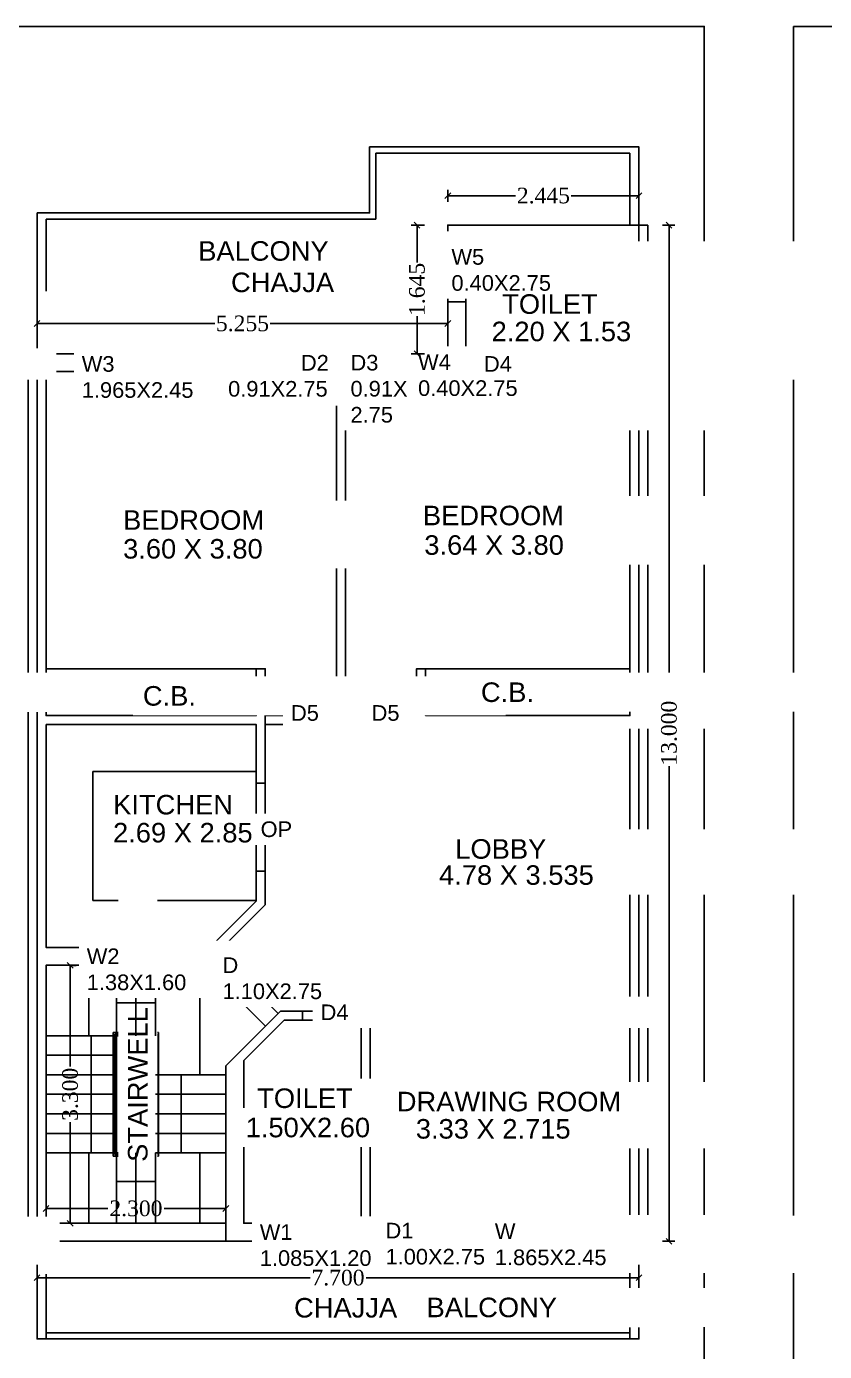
# Model space of a CAD drawing. Header units: metres. Extents: x 180 to 389, y -165 to 195.
# Drawn here: x 221.13 to 231.34, y -153.81 to -136.86 of the extents above; entities that cross this region are included whole.
import ezdxf

# ---------------------------------------------------------------- set-up
doc = ezdxf.new("R2010")
doc.units = ezdxf.units.M
doc.header["$LTSCALE"] = 2
doc.header["$MEASUREMENT"] = 0
doc.linetypes.add('ACAD_ISO02W100', pattern=[15, 12, -3])
for name, color, linetype in [('_ArchProj', 21, 'Continuous'), ('_Balcony', 25, 'Continuous'), ('_CB', 40, 'Continuous'), ('_CoverageProposed', 215, 'Continuous'), ('_Dimension', 87, 'Continuous'), ('_Door', 114, 'Continuous'), ('_Floor', 153, 'Continuous'), ('_ResiFAR', 190, 'Continuous'), ('_Room', 72, 'Continuous'), ('_RoomDimensions', 193, 'Continuous'), ('_StaircaseLanding', 210, 'Continuous'), ('_StaircaseWell', 140, 'Continuous'), ('_StairFlight', 105, 'Continuous'), ('_Stairs', 120, 'Continuous'), ('_Window', 115, 'Continuous')]:
    doc.layers.add(name, color=color, linetype=linetype)
doc.styles.add('DRAWING', font='times.ttf', dxfattribs={"height": 0.2})
doc.styles.get("Standard").update_dxf_attribs({"font": 'arial.ttf'})
doc.dimstyles.new('DRAWING', dxfattribs={"dimtxt": 0.2, "dimasz": 0.076, "dimexe": 0.076, "dimexo": 0.3, "dimgap": 0.037, "dimtad": 0, "dimdec": 3, "dimzin": 0, "dimdsep": 46, "dimtxsty": 'DRAWING', "dimblk": 'ARCHTICK', "dimtsz": 0.037, "dimcen": 0.09, "dimclre": 256, "dimclrt": 256, "dimadec": 0, "dimazin": 0, "dimtfac": 1, "dimtdec": 3, "dimtix": 1, "dimtofl": 0, "dimtmove": 2, "dimatfit": 3, "dimfxl": 1, "dimtolj": 1, "dimtzin": 0, "dimarcsym": 0})

# ---------------------------------------------------------------- blocks, each defined once
blk = doc.blocks.new('*D582')
at = {"layer": '_Dimension', "color": 0, "linetype": 'ByBlock', "lineweight": -2, "ltscale": 0.01}
for p, q in [((226.554, -138.983), (226.48, -139.057)), ((228.925, -139.057), (228.999, -138.983)), ((226.517, -139.02), (227.383, -139.02)), ((228.962, -139.02), (228.096, -139.02))]:
    blk.add_line(p, q, dxfattribs=at)
at = {"layer": '_Dimension', "linetype": 'ByBlock', "lineweight": -2, "ltscale": 0.01}
for p, q in [((226.517, -139.097), (226.517, -138.944)), ((228.962, -139.097), (228.962, -138.944))]:
    blk.add_line(p, q, dxfattribs=at)
at = {"layer": 'Defpoints', "color": 0, "ltscale": 0.01}
for p in [(228.962, -139.02), (226.517, -139.397), (228.962, -139.397)]:
    blk.add_point(p, dxfattribs=at)
at = {"layer": '_Dimension', "ltscale": 0.01, "insert": (227.74, -139.02), "char_height": 0.2, "attachment_point": 5, "style": 'DRAWING'}
blk.add_mtext('\\A1;2.445', dxfattribs=at)
blk = doc.blocks.new('_ArchTick')
blk = doc.blocks.new('*D583')
at = {"layer": '_Dimension', "linetype": 'ByBlock', "lineweight": -2, "ltscale": 0.01}
for p, q in [((226.217, -139.397), (226.047, -139.397)), ((226.217, -141.042), (226.047, -141.042))]:
    blk.add_line(p, q, dxfattribs=at)
at = {"layer": '_Dimension', "color": 0, "linetype": 'ByBlock', "lineweight": -2, "ltscale": 0.01}
for p, q in [((226.16, -139.434), (226.086, -139.36)), ((226.123, -139.397), (226.123, -139.877)), ((226.123, -141.042), (226.123, -140.561)), ((226.086, -141.005), (226.16, -141.079))]:
    blk.add_line(p, q, dxfattribs=at)
at = {"layer": 'Defpoints', "color": 0, "ltscale": 0.01}
for p in [(226.517, -139.397), (226.123, -141.042), (226.517, -141.042)]:
    blk.add_point(p, dxfattribs=at)
at = {"layer": '_Dimension', "ltscale": 0.01, "insert": (226.123, -140.219), "char_height": 0.2, "attachment_point": 5, "rotation": 90, "style": 'DRAWING'}
blk.add_mtext('\\A1;1.645', dxfattribs=at)
blk = doc.blocks.new('*D584')
at = {"layer": '_Dimension', "color": 0, "linetype": 'ByBlock', "lineweight": -2, "ltscale": 0.01}
for p, q in [((221.299, -140.619), (221.225, -140.693)), ((221.262, -140.656), (223.537, -140.656)), ((226.517, -140.656), (224.242, -140.656)), ((226.48, -140.693), (226.554, -140.619))]:
    blk.add_line(p, q, dxfattribs=at)
at = {"layer": '_Dimension', "linetype": 'ByBlock', "lineweight": -2, "ltscale": 0.01}
for p, q in [((221.262, -140.742), (221.262, -140.58)), ((226.517, -140.742), (226.517, -140.58))]:
    blk.add_line(p, q, dxfattribs=at)
at = {"layer": 'Defpoints', "color": 0, "ltscale": 0.01}
for p in [(226.517, -140.656), (221.262, -141.042), (226.517, -141.042)]:
    blk.add_point(p, dxfattribs=at)
at = {"layer": '_Dimension', "ltscale": 0.01, "insert": (223.89, -140.656), "char_height": 0.2, "attachment_point": 5, "style": 'DRAWING'}
blk.add_mtext('\\A1;5.255', dxfattribs=at)
blk = doc.blocks.new('*D585')
at = {"layer": '_Dimension', "color": 0, "linetype": 'ByBlock', "lineweight": -2, "ltscale": 0.01}
for p, q in [((220.946, -141.079), (220.872, -141.005)), ((220.909, -141.042), (220.909, -146.303)), ((220.909, -152.397), (220.909, -147.135)), ((220.872, -152.36), (220.946, -152.434))]:
    blk.add_line(p, q, dxfattribs=at)
at = {"layer": '_Dimension', "linetype": 'ByBlock', "lineweight": -2, "ltscale": 0.01}
for p, q in [((220.962, -141.042), (220.833, -141.042)), ((220.962, -152.397), (220.833, -152.397))]:
    blk.add_line(p, q, dxfattribs=at)
at = {"layer": 'Defpoints', "color": 0, "ltscale": 0.01}
for p in [(221.262, -141.042), (220.909, -152.397), (221.262, -152.397)]:
    blk.add_point(p, dxfattribs=at)
at = {"layer": '_Dimension', "ltscale": 0.01, "insert": (220.909, -146.719), "char_height": 0.2, "attachment_point": 5, "rotation": 90, "style": 'DRAWING'}
blk.add_mtext('\\A1;11.355', dxfattribs=at)
blk = doc.blocks.new('*D586')
at = {"layer": '_Dimension', "linetype": 'ByBlock', "lineweight": -2, "ltscale": 0.01}
for p, q in [((221.262, -152.697), (221.262, -152.94)), ((228.962, -152.697), (228.962, -152.94))]:
    blk.add_line(p, q, dxfattribs=at)
at = {"layer": '_Dimension', "color": 0, "linetype": 'ByBlock', "lineweight": -2, "ltscale": 0.01}
for p, q in [((221.299, -152.827), (221.225, -152.901)), ((221.262, -152.864), (224.754, -152.864)), ((228.962, -152.864), (225.471, -152.864)), ((228.925, -152.901), (228.999, -152.827))]:
    blk.add_line(p, q, dxfattribs=at)
at = {"layer": 'Defpoints', "color": 0, "ltscale": 0.01}
for p in [(221.262, -152.397), (228.962, -152.397), (228.962, -152.864)]:
    blk.add_point(p, dxfattribs=at)
at = {"layer": '_Dimension', "ltscale": 0.01, "insert": (225.112, -152.864), "char_height": 0.2, "attachment_point": 5, "style": 'DRAWING'}
blk.add_mtext('\\A1;7.700', dxfattribs=at)
blk = doc.blocks.new('*D587')
at = {"layer": '_Dimension', "linetype": 'ByBlock', "lineweight": -2, "ltscale": 0.01}
for p, q in [((229.262, -139.397), (229.423, -139.397)), ((229.262, -152.397), (229.423, -152.397))]:
    blk.add_line(p, q, dxfattribs=at)
at = {"layer": '_Dimension', "color": 0, "linetype": 'ByBlock', "lineweight": -2, "ltscale": 0.01}
for p, q in [((229.384, -139.434), (229.31, -139.36)), ((229.347, -139.397), (229.347, -145.476)), ((229.347, -152.397), (229.347, -146.317)), ((229.31, -152.36), (229.384, -152.434))]:
    blk.add_line(p, q, dxfattribs=at)
at = {"layer": 'Defpoints', "color": 0, "ltscale": 0.01}
for p in [(228.962, -139.397), (229.347, -139.397), (228.962, -152.397)]:
    blk.add_point(p, dxfattribs=at)
at = {"layer": '_Dimension', "ltscale": 0.01, "insert": (229.347, -145.897), "char_height": 0.2, "attachment_point": 5, "rotation": 90, "style": 'DRAWING'}
blk.add_mtext('\\A1;13.000', dxfattribs=at)
blk = doc.blocks.new('*D588')
at = {"layer": '_Dimension', "color": 0, "linetype": 'ByBlock', "lineweight": -2, "ltscale": 0.01}
for p, q in [((221.723, -148.904), (221.649, -148.83)), ((221.686, -148.867), (221.686, -150.159)), ((221.686, -152.167), (221.686, -150.875)), ((221.649, -152.13), (221.723, -152.204))]:
    blk.add_line(p, q, dxfattribs=at)
at = {"layer": '_Dimension', "linetype": 'ByBlock', "lineweight": -2, "ltscale": 0.01}
for p, q in [((221.677, -148.867), (221.762, -148.867)), ((221.677, -152.167), (221.762, -152.167))]:
    blk.add_line(p, q, dxfattribs=at)
at = {"layer": 'Defpoints', "color": 0, "ltscale": 0.01}
for p in [(221.377, -148.867), (221.377, -152.167), (221.686, -152.167)]:
    blk.add_point(p, dxfattribs=at)
at = {"layer": '_Dimension', "ltscale": 0.01, "insert": (221.686, -150.517), "char_height": 0.2, "attachment_point": 5, "rotation": 90, "style": 'DRAWING'}
blk.add_mtext('\\A1;3.300', dxfattribs=at)
blk = doc.blocks.new('*D589')
at = {"layer": '_Dimension', "linetype": 'ByBlock', "lineweight": -2, "ltscale": 0.01}
for p, q in [((221.377, -151.867), (221.377, -151.902)), ((223.677, -151.867), (223.677, -151.902))]:
    blk.add_line(p, q, dxfattribs=at)
at = {"layer": '_Dimension', "color": 0, "linetype": 'ByBlock', "lineweight": -2, "ltscale": 0.01}
for p, q in [((221.414, -151.941), (221.34, -152.015)), ((221.377, -151.978), (222.166, -151.978)), ((223.677, -151.978), (222.888, -151.978)), ((223.64, -152.015), (223.714, -151.941))]:
    blk.add_line(p, q, dxfattribs=at)
at = {"layer": 'Defpoints', "color": 0, "ltscale": 0.01}
for p in [(223.677, -151.978), (221.377, -152.167), (223.677, -152.167)]:
    blk.add_point(p, dxfattribs=at)
at = {"layer": '_Dimension', "ltscale": 0.01, "insert": (222.527, -151.978), "char_height": 0.2, "attachment_point": 5, "style": 'DRAWING'}
blk.add_mtext('\\A1;2.300', dxfattribs=at)

msp = doc.modelspace()

# ---------------------------------------------------------------- linework, layer by layer
at = {"ltscale": 0.01}
for p, q in [((225.517, -138.3966), (228.962, -138.3966)), ((225.517, -139.2416), (225.517, -138.3966)), ((225.597, -139.3216), (225.597, -138.4766)), ((225.597, -138.4766), (228.847, -138.4766)), ((228.847, -139.3966), (228.847, -138.4766)), ((228.962, -139.3966), (228.962, -138.3966)), ((225.517, -139.2416), (221.262, -139.2416)), ((221.262, -141.0416), (221.262, -139.2416)), ((225.597, -139.3216), (221.377, -139.3216)), ((221.377, -141.0416), (221.377, -139.3216)), ((226.517, -139.3966), (229.077, -139.3966)), ((226.517, -139.3966), (226.517, -139.6266)), ((228.962, -139.3966), (228.962, -152.3966)), ((229.077, -139.3966), (229.077, -152.3966)), ((226.517, -139.6266), (228.847, -139.6266)), ((226.517, -139.6266), (226.517, -140.3766)), ((226.747, -139.6266), (226.747, -140.3766)), ((228.847, -139.6266), (228.847, -141.1566)), ((226.517, -140.3766), (226.517, -141.2716)), ((226.517, -140.3766), (226.747, -140.3766)), ((226.747, -140.3766), (226.747, -141.2716)), ((221.147, -141.0416), (221.147, -152.3966)), ((221.147, -141.0416), (221.757, -141.0416)), ((221.262, -141.0416), (221.262, -152.3966)), ((221.757, -141.0416), (221.757, -141.2716)), ((221.757, -141.0416), (223.722, -141.0416)), ((223.722, -141.0416), (224.182, -141.0416)), ((223.722, -141.0416), (223.722, -141.2716)), ((224.182, -141.0416), (224.182, -141.2716)), ((225.092, -141.0416), (225.207, -141.0416)), ((225.092, -141.0416), (225.092, -145.7866)), ((225.207, -141.0416), (225.207, -145.7866)), ((226.117, -141.0416), (226.517, -141.0416)), ((226.117, -141.0416), (226.117, -141.2716)), ((227.497, -141.1566), (228.847, -141.1566)), ((227.497, -141.1566), (227.497, -141.2716)), ((221.377, -141.2716), (221.377, -145.6716)), ((221.377, -141.2716), (221.757, -141.2716)), ((221.757, -141.2716), (223.722, -141.2716)), ((223.722, -141.2716), (224.182, -141.2716)), ((226.117, -141.2716), (226.517, -141.2716)), ((226.517, -141.2716), (226.747, -141.2716)), ((227.497, -141.2716), (228.847, -141.2716)), ((228.847, -141.2716), (228.847, -145.6716)), ((224.067, -145.0716), (221.377, -145.0716)), ((224.067, -145.0716), (224.182, -145.0716)), ((224.067, -145.0716), (224.067, -145.6716)), ((224.182, -145.0716), (224.182, -145.7866)), ((226.117, -145.0716), (226.232, -145.0716)), ((226.117, -145.0716), (226.117, -145.7866)), ((226.232, -145.0716), (226.232, -145.6716)), ((226.232, -145.0716), (228.847, -145.0716)), ((221.377, -145.6716), (224.067, -145.6716)), ((226.232, -145.6716), (228.847, -145.6716)), ((221.377, -145.7866), (221.377, -148.6366)), ((221.377, -145.7866), (224.067, -145.7866)), ((224.067, -145.7866), (224.067, -146.5366)), ((224.182, -145.7866), (224.182, -146.5366)), ((225.092, -145.7866), (225.207, -145.7866)), ((226.117, -145.7866), (228.847, -145.7866)), ((228.847, -145.7866), (228.847, -152.1666)), ((221.977, -146.3866), (224.067, -146.3866)), ((221.977, -146.3866), (221.977, -148.0366)), ((224.067, -146.5366), (224.182, -146.5366)), ((224.0669, -147.6618), (224.0669, -148.0441)), ((224.0669, -147.6618), (224.1819, -147.6618)), ((224.1819, -147.6618), (224.1819, -148.0917)), ((221.977, -148.0366), (224.0669, -148.0366)), ((223.407, -148.8666), (224.1819, -148.0917)), ((223.4744, -148.6366), (224.0669, -148.0441)), ((221.377, -148.6366), (221.837, -148.6366)), ((221.837, -148.6366), (221.837, -148.8666)), ((221.837, -148.6366), (223.217, -148.6366)), ((223.217, -148.6366), (223.4744, -148.6366)), ((223.217, -148.6366), (223.217, -148.8666)), ((221.377, -148.8666), (221.377, -152.3966)), ((221.377, -148.8666), (221.837, -148.8666)), ((221.837, -148.8666), (223.217, -148.8666)), ((222.277, -148.8666), (222.277, -152.1666)), ((222.277, -148.8666), (222.277, -152.1666)), ((222.527, -148.8666), (222.527, -149.7666)), ((222.777, -148.8666), (222.777, -149.7666)), ((223.217, -148.8666), (223.407, -148.8666)), ((223.407, -148.8666), (224.1848, -149.6444)), ((223.677, -150.1522), (224.3777, -149.4516)), ((224.3777, -149.4516), (224.657, -149.4516)), ((224.657, -149.4516), (224.657, -149.5666)), ((225.407, -149.4516), (225.407, -152.1666)), ((225.407, -149.4516), (225.522, -149.4516)), ((225.522, -149.4516), (225.522, -152.3966)), ((223.907, -150.0848), (224.4253, -149.5666)), ((224.4253, -149.5666), (224.657, -149.5666)), ((221.377, -149.7666), (222.777, -149.7666)), ((222.237, -149.7266), (222.817, -149.7266)), ((222.237, -149.7266), (222.237, -151.3066)), ((222.257, -149.7466), (222.797, -149.7466)), ((222.257, -149.7466), (222.257, -151.2866)), ((222.777, -149.7666), (222.777, -152.1666)), ((222.797, -149.7466), (222.797, -151.2866)), ((222.817, -149.7266), (222.817, -151.3066)), ((221.377, -150.0166), (222.277, -150.0166)), ((223.677, -150.1522), (223.677, -152.3966)), ((223.907, -150.0848), (223.907, -152.1666)), ((221.377, -150.2666), (222.277, -150.2666)), ((222.777, -150.2666), (223.677, -150.2666)), ((221.377, -150.5166), (222.277, -150.5166)), ((222.777, -150.5166), (223.677, -150.5166)), ((221.377, -150.7666), (222.277, -150.7666)), ((222.777, -150.7666), (223.677, -150.7666)), ((221.377, -151.0166), (222.277, -151.0166)), ((222.777, -151.0166), (223.677, -151.0166)), ((221.377, -151.2666), (223.677, -151.2666)), ((222.237, -151.3066), (222.817, -151.3066)), ((222.257, -151.2866), (222.797, -151.2866)), ((222.527, -151.2666), (222.527, -152.1666)), ((223.907, -152.1666), (224.057, -152.1666)), ((224.057, -152.1666), (224.057, -152.3966)), ((224.057, -152.1666), (225.142, -152.1666)), ((225.142, -152.1666), (225.407, -152.1666)), ((225.142, -152.1666), (225.142, -152.3966)), ((226.522, -152.1666), (226.522, -152.3966)), ((226.522, -152.1666), (228.387, -152.1666)), ((228.387, -152.1666), (228.847, -152.1666)), ((228.387, -152.1666), (228.387, -152.3966)), ((221.377, -152.3966), (221.147, -152.3966)), ((221.262, -152.3966), (221.262, -153.6466)), ((221.377, -152.3966), (221.377, -153.6466)), ((223.677, -152.3966), (224.057, -152.3966)), ((224.057, -152.3966), (225.142, -152.3966)), ((225.142, -152.3966), (225.522, -152.3966)), ((226.522, -152.3966), (228.387, -152.3966)), ((228.387, -152.3966), (229.077, -152.3966)), ((228.847, -152.3966), (228.847, -153.6466)), ((228.962, -152.3966), (228.962, -153.6466)), ((221.377, -153.5666), (228.847, -153.5666)), ((221.262, -153.6466), (228.962, -153.6466))]:
    msp.add_line(p, q, dxfattribs=at)
at = {"linetype": 'ACAD_ISO02W100', "ltscale": 0.01}
for p, q in [((223.677, -152.1666), (221.377, -152.1666)), ((223.677, -152.3966), (221.377, -152.3966))]:
    msp.add_line(p, q, dxfattribs=at)
at = {"layer": '_ArchProj', "ltscale": 0.01}
msp.add_lwpolyline([(221.262, -152.3966), (228.962, -152.3966), (228.962, -153.6466), (221.262, -153.6466)], close=True, dxfattribs=at)
at = {"layer": '_Balcony', "ltscale": 0.01}
for points in [[(221.262, -139.2416), (221.262, -141.0416), (226.517, -141.0416), (226.517, -139.3966), (228.962, -139.3966), (228.962, -138.3966), (225.517, -138.3966), (225.517, -139.2416)], [(221.262, -152.3966), (228.962, -152.3966), (228.962, -153.6466), (221.262, -153.6466)]]:
    msp.add_lwpolyline(points, close=True, dxfattribs=at)
at = {"layer": '_CB', "ltscale": 0.01}
msp.add_lwpolyline([(221.377, -145.0716), (224.067, -145.0716), (224.067, -145.6716), (221.377, -145.6716)], close=True, dxfattribs=at)
at = {"layer": '_CoverageProposed', "ltscale": 0.01}
msp.add_lwpolyline([(221.262, -141.0416), (221.262, -152.3966), (228.962, -152.3966), (228.962, -139.3966), (226.517, -139.3966), (226.517, -141.0416)], close=True, dxfattribs=at)
at = {"layer": '_Door', "ltscale": 0.01}
for points in [[(224.182, -141.0416), (225.092, -141.0416), (225.092, -141.2716), (224.182, -141.2716)], [(225.207, -141.0416), (226.117, -141.0416), (226.117, -141.2716), (225.207, -141.2716)], [(226.747, -141.1566), (227.497, -141.1566), (227.497, -141.2716), (226.747, -141.2716)], [(224.182, -145.6716), (225.092, -145.6716), (225.092, -145.7866), (224.182, -145.7866)], [(225.207, -145.6716), (226.117, -145.6716), (226.117, -145.7866), (225.207, -145.7866)], [(224.3475, -149.4818), (223.5697, -148.7039), (223.407, -148.8666), (224.1848, -149.6444)], [(224.657, -149.4516), (225.407, -149.4516), (225.407, -149.5666), (224.657, -149.5666)], [(225.522, -152.1666), (226.522, -152.1666), (226.522, -152.3966), (225.522, -152.3966)]]:
    msp.add_lwpolyline(points, close=True, dxfattribs=at)
at = {"layer": '_Floor', "ltscale": 0.01}
for points in [[(220.4008, -136.8557), (229.7973, -136.8557), (229.7973, -155.7274), (220.4008, -155.7274)], [(230.9396, -136.8557), (240.3361, -136.8557), (240.3361, -155.7274), (230.9396, -155.7274)]]:
    msp.add_lwpolyline(points, close=True, dxfattribs=at)
at = {"layer": '_ResiFAR', "ltscale": 0.01}
msp.add_lwpolyline([(221.262, -141.0416), (221.262, -152.3966), (228.962, -152.3966), (228.962, -139.3966), (226.517, -139.3966), (226.517, -141.0416)], close=True, dxfattribs=at)
at = {"layer": '_Room', "ltscale": 0.01}
for p, q in [((224.182, -145.7866), (224.1819, -148.0917)), ((224.3777, -149.4516), (228.847, -149.4516))]:
    msp.add_line(p, q, dxfattribs=at)
for points in [[(226.747, -139.6266), (228.847, -139.6266), (228.847, -141.1566), (226.747, -141.1566)], [(221.377, -141.2716), (221.377, -145.0716), (224.182, -145.0716), (224.182, -145.6716), (225.092, -145.6716), (225.092, -141.2716)], [(228.847, -141.2716), (225.207, -141.2716), (225.207, -145.6716), (226.117, -145.6716), (226.117, -145.0716), (228.847, -145.0716)], [(225.522, -149.4516), (228.847, -149.4516), (228.847, -152.1666), (225.522, -152.1666)], [(225.407, -149.5666), (224.4253, -149.5666), (223.907, -150.0848), (223.907, -152.1666), (225.407, -152.1666), (225.407, -149.5666)]]:
    msp.add_lwpolyline(points, close=True, dxfattribs=at)
at = {"layer": '_StaircaseLanding', "ltscale": 0.01}
for points in [[(221.9239, -148.8666), (221.9239, -149.7666)], [(223.3436, -150.2666), (223.3436, -148.8666)], [(221.9239, -151.2666), (221.9239, -152.1666)], [(223.3436, -151.2666), (223.3436, -152.1666)]]:
    msp.add_lwpolyline(points, dxfattribs=at)
at = {"layer": '_StairFlight', "ltscale": 0.01}
for points in [[(221.9531, -149.7666), (221.9531, -151.2666)], [(223.1055, -150.2666), (223.1055, -151.2666)], [(222.277, -151.6343), (222.777, -151.6343)]]:
    msp.add_lwpolyline(points, dxfattribs=at)
at = {"layer": '_Window', "ltscale": 0.01}
msp.add_lwpolyline([(224.057, -152.1666), (225.142, -152.1666), (225.142, -152.3966), (224.057, -152.3966)], close=True, dxfattribs=at)

# ---------------------------------------------------------------- next in the draw order: texts
at = {"layer": '_ArchProj', "ltscale": 0.01, "insert": (224.5497, -153.1228), "char_height": 0.25, "width": 4.517248, "attachment_point": 1, "bg_fill": 2}
msp.add_mtext('CHAJJA', dxfattribs=at)
at = {"layer": '_Door', "ltscale": 0.01, "char_height": 0.2, "width": 4.517248, "attachment_point": 1, "bg_fill": 2}
for s, insert in [('D5', (224.5104, -145.5379)), ('D4', (224.8892, -149.3677)), ('D1\\P1.00X2.75', (225.7197, -152.1607))]:
    msp.add_mtext(s, dxfattribs=dict(at, insert=insert))
at = {"layer": '_Room', "ltscale": 0.01, "char_height": 0.25, "width": 4.517248, "attachment_point": 1, "bg_fill": 2}
for s, insert in [('TOILET', (227.2124, -140.2816)), ('TOILET', (217.0836, -140.3682)), ('BEDROOM', (222.3626, -143.045)), ('LOBBY', (226.612, -147.2527))]:
    msp.add_mtext(s, dxfattribs=dict(at, insert=insert))
at = {"layer": '_StaircaseWell', "ltscale": 0.01, "insert": (222.4249, -151.381), "char_height": 0.25, "width": 4.517248, "attachment_point": 1, "rotation": 90, "bg_fill": 2}
msp.add_mtext('STAIRWELL', dxfattribs=at)

# ---------------------------------------------------------------- next in the draw order: linework, layer by layer
at = {"layer": '_Room', "ltscale": 0.01}
msp.add_lwpolyline([(221.377, -145.7866), (221.377, -148.6366), (223.4744, -148.6366), (224.0669, -148.0441), (224.067, -145.7866)], close=True, dxfattribs=at)
at = {"layer": '_StaircaseWell', "ltscale": 0.01}
msp.add_lwpolyline([(224.1848, -149.6444), (223.407, -148.8666), (221.377, -148.8666), (221.377, -152.1666), (223.677, -152.1666), (223.677, -150.1522)], close=True, dxfattribs=at)
at = {"layer": '_StairFlight', "ltscale": 0.01}
msp.add_lwpolyline([(222.277, -149.3481), (222.777, -149.3481)], dxfattribs=at)
at = {"layer": '_Stairs', "ltscale": 0.01}
for points in [[(222.277, -148.8666), (222.277, -149.7666)], [(222.527, -148.8666), (222.527, -149.7666)], [(222.777, -148.8666), (222.777, -149.7666)], [(221.377, -149.7666), (222.277, -149.7666)], [(222.277, -150.0166), (221.377, -150.0166)], [(221.377, -150.2666), (222.277, -150.2666)], [(222.777, -150.2666), (223.677, -150.2666)], [(221.377, -150.5166), (222.277, -150.5166)], [(222.777, -150.5166), (223.677, -150.5166)], [(222.277, -150.7666), (221.377, -150.7666)], [(222.777, -150.7666), (223.677, -150.7666)], [(221.377, -151.0166), (222.277, -151.0166)], [(222.777, -151.0166), (223.677, -151.0166)], [(221.377, -151.2666), (222.277, -151.2666)], [(222.277, -151.2666), (222.277, -152.1666)], [(222.527, -151.2666), (222.527, -152.1666)], [(222.777, -151.2666), (222.777, -152.1666)], [(222.777, -151.2666), (223.677, -151.2666)]]:
    msp.add_lwpolyline(points, dxfattribs=at)
at = {"layer": '_Window', "ltscale": 0.01}
for points in [[(221.837, -148.6366), (223.217, -148.6366), (223.217, -148.8666), (221.837, -148.8666)], [(226.522, -152.1666), (228.387, -152.1666), (228.387, -152.3966), (226.522, -152.3966)]]:
    msp.add_lwpolyline(points, close=True, dxfattribs=at)

# ---------------------------------------------------------------- next in the draw order: texts
at = {"layer": '_Balcony', "ltscale": 0.01, "insert": (226.2447, -153.1185), "char_height": 0.25, "width": 4.517248, "attachment_point": 1, "bg_fill": 2}
msp.add_mtext('BALCONY', dxfattribs=at)
at = {"layer": '_Door', "ltscale": 0.01, "insert": (225.5417, -145.5379), "char_height": 0.2, "width": 4.517248, "attachment_point": 1, "bg_fill": 2}
msp.add_mtext('D5', dxfattribs=at)
at = {"layer": '_Room', "ltscale": 0.01, "insert": (226.1984, -142.9868), "char_height": 0.25, "width": 4.517248, "attachment_point": 1, "bg_fill": 2}
msp.add_mtext('BEDROOM', dxfattribs=at)
at = {"layer": '_RoomDimensions', "ltscale": 0.01, "char_height": 0.25, "width": 4.517248, "attachment_point": 1, "bg_fill": 2}
for s, insert in [('2.20 X 1.53', (227.077, -140.6323)), ('2.20 X 1.53', (216.9481, -140.7189)), ('4.78 X 3.535', (226.4041, -147.5867))]:
    msp.add_mtext(s, dxfattribs=dict(at, insert=insert))

# ---------------------------------------------------------------- next in the draw order: linework, layer by layer
at = {"layer": '_ArchProj', "ltscale": 0.01}
msp.add_lwpolyline([(221.262, -139.2416), (221.262, -141.0416), (226.517, -141.0416), (226.517, -139.3966), (228.962, -139.3966), (228.962, -138.3966), (225.517, -138.3966), (225.517, -139.2416)], close=True, dxfattribs=at)
at = {"layer": '_CB', "ltscale": 0.01}
msp.add_lwpolyline([(226.232, -145.0716), (228.847, -145.0716), (228.847, -145.6716), (226.232, -145.6716)], close=True, dxfattribs=at)

# ---------------------------------------------------------------- next in the draw order: texts
at = {"layer": '_Door', "ltscale": 0.01, "insert": (223.6347, -148.7652), "char_height": 0.2, "width": 4.517248, "attachment_point": 1, "bg_fill": 2}
msp.add_mtext('D\\P1.10X2.75', dxfattribs=at)
at = {"layer": '_Room', "ltscale": 0.01, "char_height": 0.25, "width": 4.517248, "attachment_point": 1, "bg_fill": 2}
for s, insert in [('KITCHEN', (222.2357, -146.6863)), ('TOILET', (224.0778, -150.4418))]:
    msp.add_mtext(s, dxfattribs=dict(at, insert=insert))
at = {"layer": '_RoomDimensions', "ltscale": 0.01, "insert": (222.3626, -143.4128), "char_height": 0.25, "width": 4.517248, "attachment_point": 1, "bg_fill": 2}
msp.add_mtext('3.60 X 3.80', dxfattribs=at)
at = {"layer": '_Window', "ltscale": 0.01, "char_height": 0.2, "width": 4.517248, "attachment_point": 1, "bg_fill": 2}
for insert in [(216.9338, -152.1819), (227.1183, -152.1691)]:
    msp.add_mtext('W\\P1.865X2.45', dxfattribs=dict(at, insert=insert))

# ---------------------------------------------------------------- next in the draw order: texts
at = {"layer": '_ArchProj', "ltscale": 0.01, "insert": (223.7432, -140.0042), "char_height": 0.25, "width": 4.517248, "attachment_point": 1, "bg_fill": 2}
msp.add_mtext('CHAJJA', dxfattribs=at)
at = {"layer": '_Door', "ltscale": 0.01, "char_height": 0.2, "width": 4.517248, "attachment_point": 1, "bg_fill": 2}
for insert in [(216.8901, -141.0727), (226.9792, -141.0727)]:
    msp.add_mtext('D4', dxfattribs=dict(at, insert=insert))
at = {"layer": '_RoomDimensions', "ltscale": 0.01, "char_height": 0.25, "width": 4.517248, "attachment_point": 1, "bg_fill": 2}
for s, insert in [('3.64 X 3.80', (226.2157, -143.3644)), ('2.69 X 2.85', (222.2338, -147.0445)), ('1.50X2.60', (223.9307, -150.8167))]:
    msp.add_mtext(s, dxfattribs=dict(at, insert=insert))
at = {"layer": '_Window', "ltscale": 0.01, "char_height": 0.2, "width": 4.517248, "attachment_point": 1, "bg_fill": 2}
for s, insert in [('W2\\P1.38X1.60', (221.8976, -148.6509)), ('W1\\P1.085X1.20', (224.1111, -152.1788))]:
    msp.add_mtext(s, dxfattribs=dict(at, insert=insert))

# ---------------------------------------------------------------- next in the draw order: dimensions: what is measured, and where the dimension line sits
at = {"layer": '_Dimension', "ltscale": 0.01}
dim = msp.add_linear_dim(base=(223.677, -151.9781), p1=(221.377, -152.1666), p2=(223.677, -152.1666), dimstyle='DRAWING', dxfattribs=at)
dim.commit()
dim.dimension.update_dxf_attribs({"geometry": '*D589', "text_midpoint": (222.527, -151.9781)})

# ---------------------------------------------------------------- next in the draw order: linework, layer by layer
at = {"layer": '_Door', "ltscale": 0.01}
msp.add_lwpolyline([(224.067, -146.5366), (224.1819, -146.5366), (224.1819, -147.6618), (224.067, -147.6618)], close=True, dxfattribs=at)

# ---------------------------------------------------------------- next in the draw order: texts
at = {"layer": '_Balcony', "ltscale": 0.01, "insert": (223.3237, -139.6023), "char_height": 0.25, "width": 4.517248, "attachment_point": 1, "bg_fill": 2}
msp.add_mtext('BALCONY', dxfattribs=at)
at = {"layer": '_Door', "ltscale": 0.01, "insert": (223.7062, -141.0578), "char_height": 0.2, "width": 4.517248, "attachment_point": 1, "bg_fill": 2}
msp.add_mtext('            D2\\P0.91X2.75', dxfattribs=at)
at = {"layer": '_Room', "ltscale": 0.01, "insert": (225.8641, -150.4843), "char_height": 0.25, "width": 4.517248, "attachment_point": 1, "bg_fill": 2}
msp.add_mtext('DRAWING ROOM', dxfattribs=at)

# ---------------------------------------------------------------- next in the draw order: dimensions: what is measured, and where the dimension line sits
at = {"layer": '_Dimension', "ltscale": 0.01}
for base, p1, p2, picture, middle in [((220.9087, -152.3966), (221.262, -141.0416), (221.262, -152.3966), '*D585', (220.9087, -146.7191)), ((221.6855, -152.1666), (221.377, -148.8666), (221.377, -152.1666), '*D588', (221.6855, -150.5166))]:
    dim = msp.add_linear_dim(base=base, p1=p1, p2=p2, angle=90, dimstyle='DRAWING', dxfattribs=at)
    dim.commit()
    dim.dimension.update_dxf_attribs({"geometry": picture, "text_midpoint": middle})
dim = msp.add_linear_dim(base=(228.962, -152.8642), p1=(221.262, -152.3966), p2=(228.962, -152.3966), dimstyle='DRAWING', dxfattribs=at)
dim.commit()
dim.dimension.update_dxf_attribs({"geometry": '*D586', "text_midpoint": (225.112, -152.8642)})

# ---------------------------------------------------------------- next in the draw order: linework, layer by layer
at = {"layer": '_Window', "ltscale": 0.01}
for points in [[(226.517, -139.6266), (226.747, -139.6266), (226.747, -140.3766), (226.517, -140.3766)], [(221.757, -141.0416), (223.722, -141.0416), (223.722, -141.2716), (221.757, -141.2716)]]:
    msp.add_lwpolyline(points, close=True, dxfattribs=at)

# ---------------------------------------------------------------- next in the draw order: texts
at = {"layer": '_CB', "ltscale": 0.01, "insert": (217.0096, -145.2487), "char_height": 0.25, "width": 4.517248, "attachment_point": 1, "bg_fill": 2}
msp.add_mtext('C.B.', dxfattribs=at)
at = {"layer": '_Door', "ltscale": 0.01, "char_height": 0.2, "width": 4.517248, "attachment_point": 1, "bg_fill": 2}
for s, insert in [('D3\\P0.91X\\P2.75', (225.2716, -141.0563)), ('OP', (224.122, -147.0253))]:
    msp.add_mtext(s, dxfattribs=dict(at, insert=insert))
at = {"layer": '_RoomDimensions', "ltscale": 0.01, "insert": (226.1077, -150.8335), "char_height": 0.25, "width": 4.517248, "attachment_point": 1, "bg_fill": 2}
msp.add_mtext('3.33 X 2.715', dxfattribs=at)

# ---------------------------------------------------------------- next in the draw order: dimensions: what is measured, and where the dimension line sits
at = {"layer": '_Dimension', "ltscale": 0.01}
dim = msp.add_linear_dim(base=(228.962, -139.0205), p1=(226.517, -139.3966), p2=(228.962, -139.3966), dimstyle='DRAWING', dxfattribs=at)
dim.commit()
dim.dimension.update_dxf_attribs({"geometry": '*D582', "text_midpoint": (227.7395, -139.0205)})

# ---------------------------------------------------------------- next in the draw order: linework, layer by layer
at = {"layer": '_Window', "ltscale": 0.01}
msp.add_lwpolyline([(226.117, -141.0416), (226.517, -141.0416), (226.517, -141.2716), (226.117, -141.2716)], close=True, dxfattribs=at)

# ---------------------------------------------------------------- next in the draw order: texts
at = {"layer": '_Window', "ltscale": 0.01, "insert": (226.5631, -139.7033), "char_height": 0.2, "width": 4.517248, "attachment_point": 1, "bg_fill": 2}
msp.add_mtext('W5\\P0.40X2.75', dxfattribs=at)

# ---------------------------------------------------------------- next in the draw order: texts
at = {"layer": '_Window', "ltscale": 0.01, "insert": (221.8338, -141.0728), "char_height": 0.2, "width": 4.517248, "attachment_point": 1, "bg_fill": 2}
msp.add_mtext('W3\\P1.965X2.45', dxfattribs=at)

# ---------------------------------------------------------------- next in the draw order: texts
at = {"layer": '_Window', "ltscale": 0.01, "insert": (226.1362, -141.0488), "char_height": 0.2, "width": 4.517248, "attachment_point": 1, "bg_fill": 2}
msp.add_mtext('W4\\P0.40X2.75', dxfattribs=at)

# ---------------------------------------------------------------- next in the draw order: dimensions: what is measured, and where the dimension line sits
at = {"layer": '_Dimension', "ltscale": 0.01}
for base, p1, p2, picture, middle in [((226.1227, -141.0416), (226.517, -139.3966), (226.517, -141.0416), '*D583', (226.1227, -140.2191)), ((229.3467, -139.3966), (228.962, -152.3966), (228.962, -139.3966), '*D587', (229.3467, -145.8966))]:
    dim = msp.add_linear_dim(base=base, p1=p1, p2=p2, angle=90, dimstyle='DRAWING', dxfattribs=at)
    dim.commit()
    dim.dimension.update_dxf_attribs({"geometry": picture, "text_midpoint": middle})
dim = msp.add_linear_dim(base=(226.517, -140.6563), p1=(221.262, -141.0416), p2=(226.517, -141.0416), dimstyle='DRAWING', dxfattribs=at)
dim.commit()
dim.dimension.update_dxf_attribs({"geometry": '*D584', "text_midpoint": (223.8895, -140.6563)})

# ---------------------------------------------------------------- next in the draw order: texts
at = {"layer": '_CB', "ltscale": 0.01, "insert": (226.9403, -145.2472), "char_height": 0.25, "width": 4.517248, "attachment_point": 1, "bg_fill": 2}
msp.add_mtext('C.B.', dxfattribs=at)

# ---------------------------------------------------------------- next in the draw order: texts
at = {"layer": '_CB', "ltscale": 0.01, "insert": (222.6158, -145.2942), "char_height": 0.25, "width": 4.517248, "attachment_point": 1, "bg_fill": 2}
msp.add_mtext('C.B.', dxfattribs=at)

doc.saveas('drawing.dxf')
